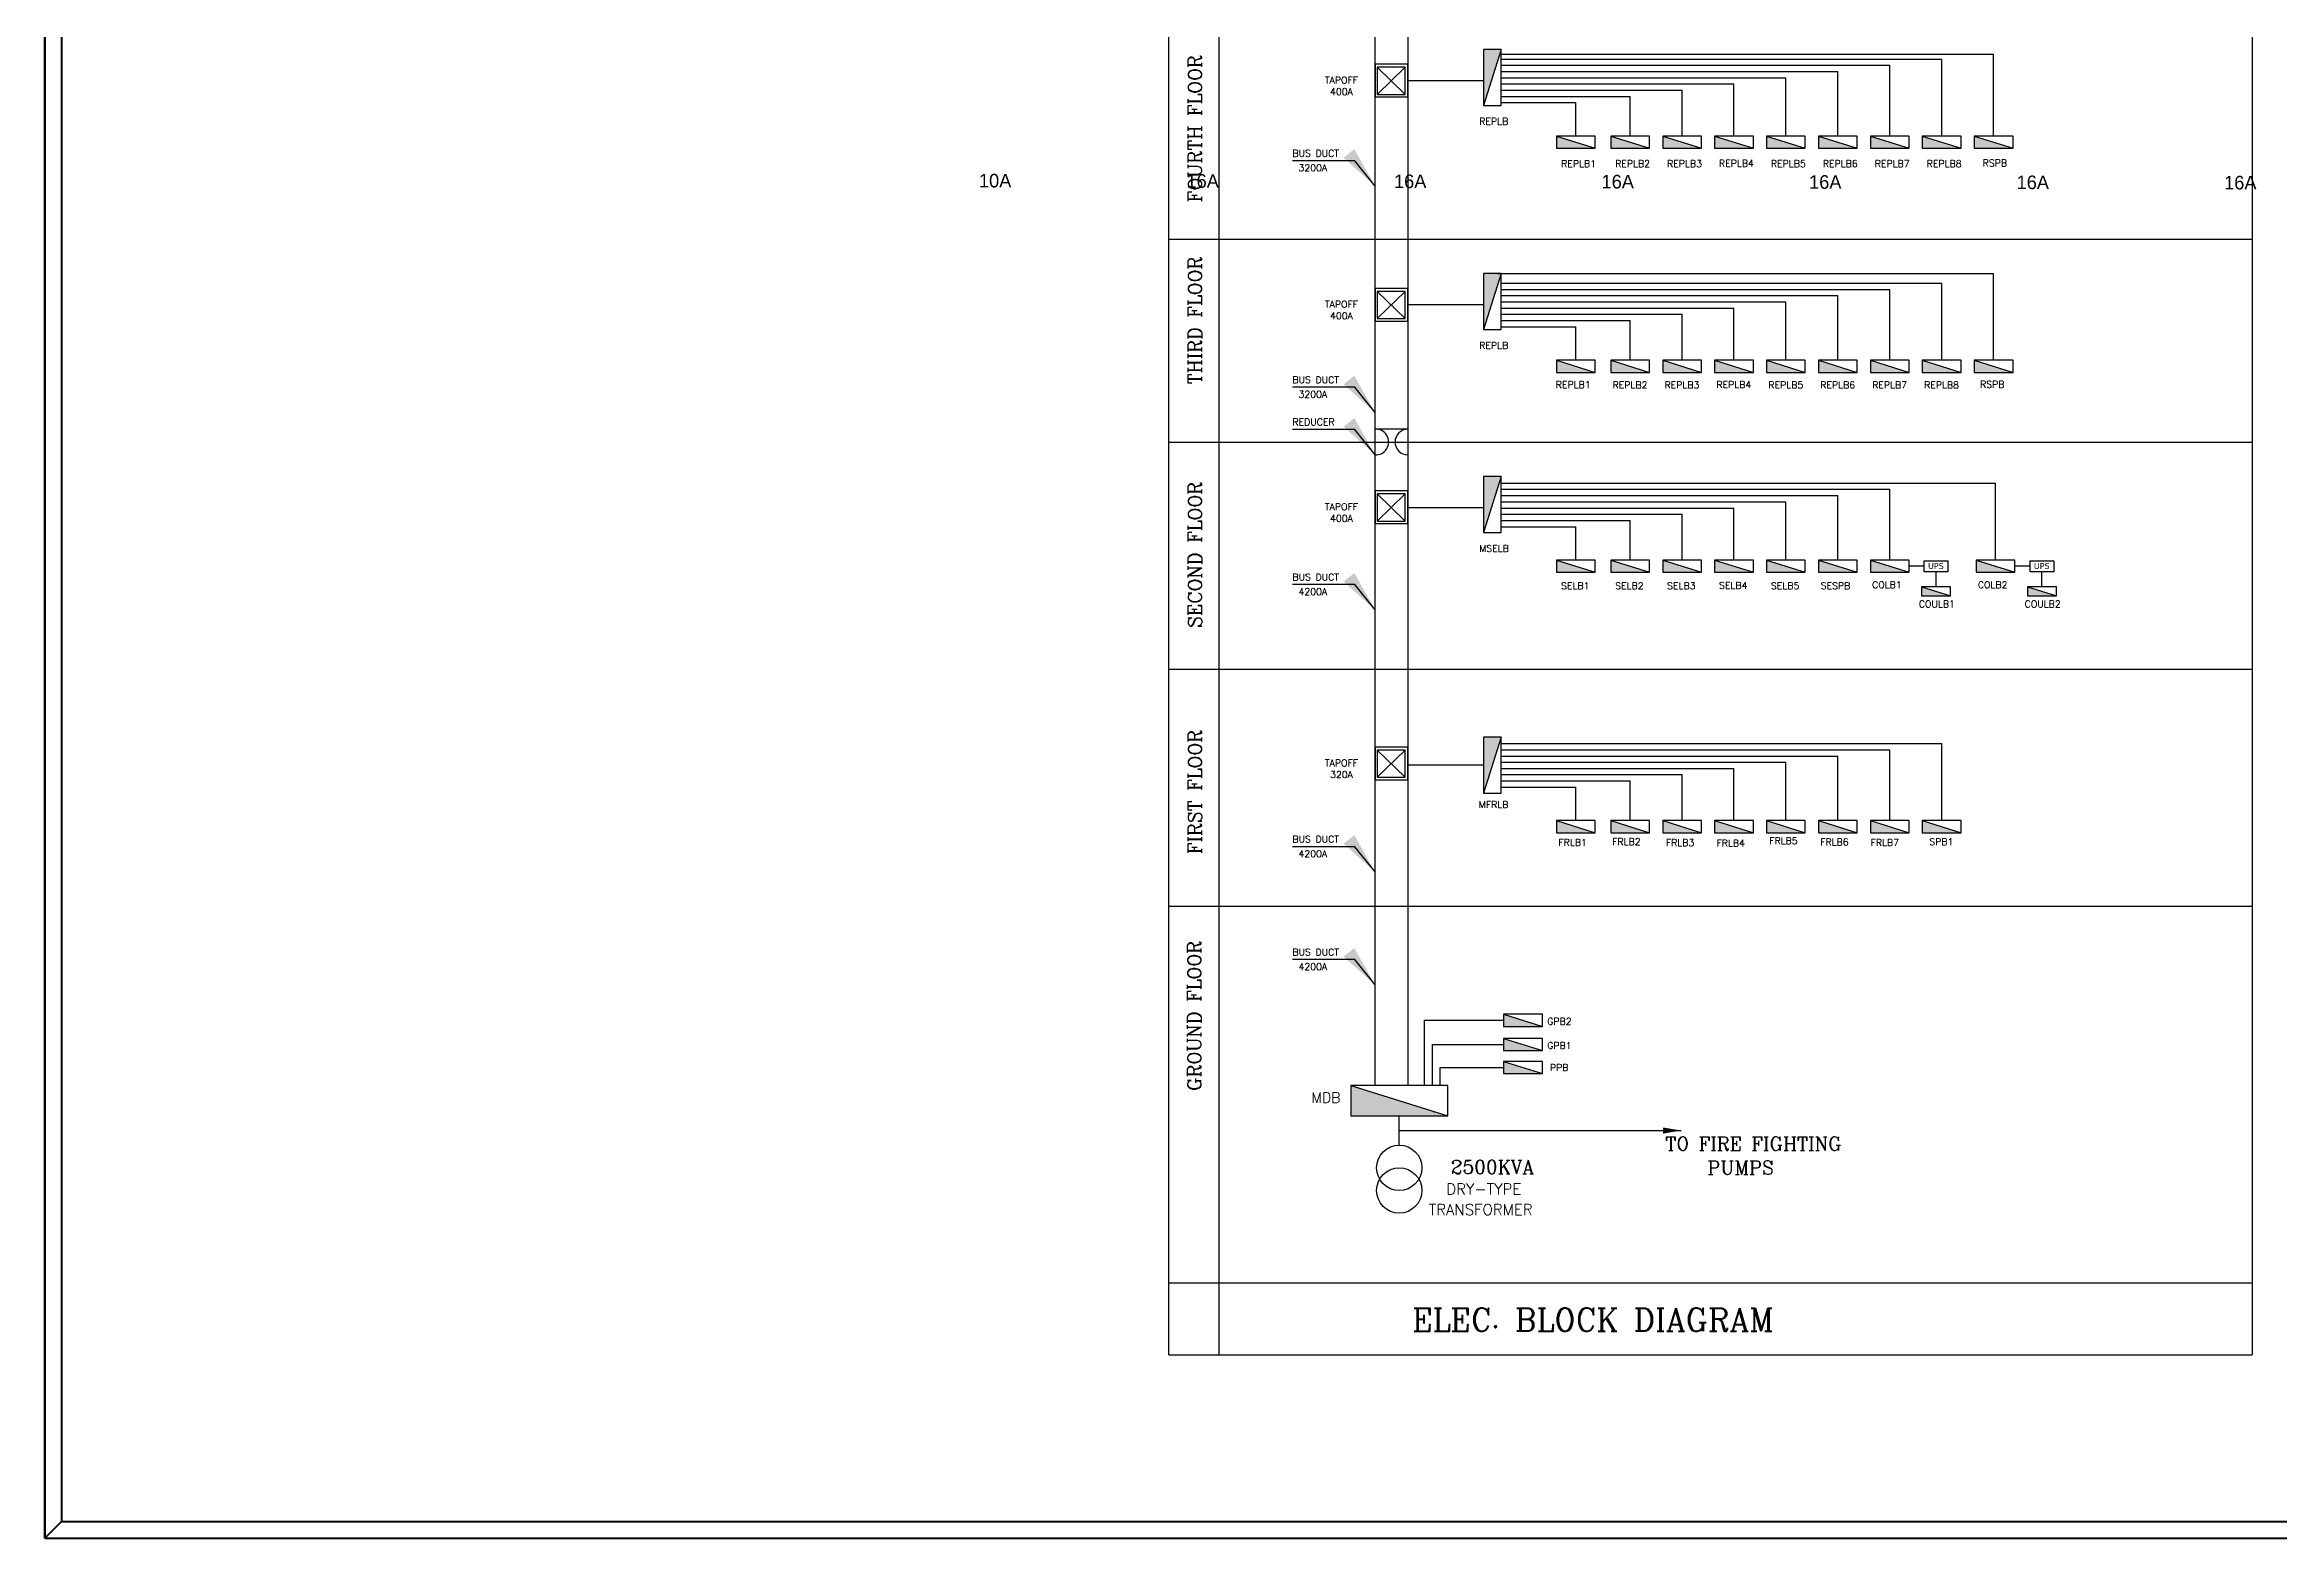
# Model space of a CAD drawing. Header units: millimetres. Extents: x -294 to -67, y -339 to 1001.
# Drawn here: x -293.3 to -239.8, y -33.6 to 2.2 of the extents above; entities that cross this region are included whole.
import ezdxf
from ezdxf.enums import TextEntityAlignment as Align

# ---------------------------------------------------------------- set-up
doc = ezdxf.new("R2010")
doc.units = ezdxf.units.MM
doc.header["$LTSCALE"] = 500
doc.header["$MEASUREMENT"] = 0
doc.linetypes.add('CONTINUA', pattern=[0])
for name, color, linetype in [('E-T25', 3, 'Continuous'), ('E-WIRING', 3, 'Continuous'), ('ET80', 3, 'Continuous'), ('WIER-HHD', 3, 'Continuous'), ('WIRRING', 3, 'Continuous')]:
    doc.layers.add(name, color=color, linetype=linetype)
doc.layers.add('UG-BORDER', color=20, linetype='Continuous', lineweight=80)
doc.styles.add('BASEERA notes', font='romans.shx', dxfattribs={"width": 0.75})
doc.styles.add('E80', font='romanc.shx')
doc.styles.add('STENCIL', font='stencil.shx')
doc.styles.add('WALEED', font='romanc.shx', dxfattribs={"height": 210})
doc.dimstyles.new('Baseera 1-100', dxfattribs={"dimtxt": 200, "dimasz": 1, "dimexe": 100, "dimexo": 100, "dimgap": 50, "dimtad": 1, "dimdec": 0, "dimzin": 0, "dimdsep": 46, "dimtxsty": 'BASEERA notes', "dimblk": 'DIM BULLET', "dimcen": 90, "dimse1": 1, "dimse2": 1, "dimclre": 251, "dimclrt": 4, "dimadec": 0, "dimazin": 0, "dimtfac": 1, "dimtdec": 0, "dimtofl": 0, "dimtmove": 1, "dimatfit": 3, "dimfxl": 1, "dimtolj": 1, "dimtzin": 0, "dimlwe": -1, "dimarcsym": 0})

# ---------------------------------------------------------------- blocks, each defined once
blk = doc.blocks.new('panel')
at = {"layer": 'WIRRING'}
h = blk.add_hatch(color=3, dxfattribs=at)
h.set_gradient(color1=(28, 238, 17), one_color=1, tint=1, name='INVCYLINDER')
h.paths.add_polyline_path([(305139, -535029), (312182, -535029), (312182, -532813)])
at = {"layer": 'WIRRING', "color": 7}
blk.add_line((312182, -532813), (305139, -535029), dxfattribs=at)
blk.add_lwpolyline([(305139, -532813), (312182, -532813), (312182, -535029), (305139, -535029)], close=True, dxfattribs=at)
blk = doc.blocks.new('TAPOFF')
at = {"layer": 'WIRRING', "color": 6, "linetype": 'CONTINUA'}
for p, q in [((0.23, 0.224), (-0.23, -0.224)), ((0.23, -0.224), (-0.23, 0.224))]:
    blk.add_line(p, q, dxfattribs=at)
for points in [[(0.276, 0.274), (-0.265, 0.274), (-0.265, -0.267), (0.276, -0.267)], [(0.23, 0.224), (-0.23, 0.224), (-0.23, -0.224), (0.23, -0.224)]]:
    blk.add_lwpolyline(points, close=True, dxfattribs=at)
blk = doc.blocks.new('DIM BULLET')
at = {"ltscale": 0.05}
h = blk.add_hatch(color=256, dxfattribs=at)
h.dxf.hatch_style = 1
h.paths.add_polyline_path([(-75, 0, 1), (75, 0, 1)])
blk.add_circle((0, 0), 75, dxfattribs=at)
blk = doc.blocks.new('UPS')
at = {"layer": 'WIRRING', "linetype": 'CONTINUA'}
blk.add_lwpolyline([(353.944, 503.663), (354.753, 503.663), (354.753, 503.288), (353.944, 503.288)], close=True, dxfattribs=at)
at = {"layer": 'WIRRING', "color": 7, "linetype": 'CONTINUA', "insert": (354.073, 503.582), "char_height": 0.2, "width": 0.83782, "attachment_point": 1}
blk.add_mtext('{\\fVerdana|b0|i0|c0|p34;UPS}', dxfattribs=at)

msp = doc.modelspace()

# ---------------------------------------------------------------- linework, layer by layer
at = {"layer": 'E-WIRING', "color": 6}
for p, q in [((-258.411, 1.975), (-246.611, 1.975)), ((-258.411, 1.858), (-247.855, 1.858)), ((-258.411, 1.709), (-249.099, 1.709)), ((-249.099, 0.013), (-249.099, 1.709)), ((-247.855, 0.013), (-247.855, 1.858)), ((-246.611, 0.013), (-246.611, 1.975)), ((-258.834, 1.336), (-260.645, 1.336)), ((-258.411, 1.559), (-250.343, 1.559)), ((-258.411, 1.41), (-251.587, 1.41)), ((-258.411, 1.261), (-252.831, 1.261)), ((-258.411, 1.112), (-254.075, 1.112)), ((-254.075, 0.013), (-254.075, 1.112)), ((-252.831, 0.013), (-252.831, 1.261)), ((-251.587, 0.013), (-251.587, 1.41)), ((-250.343, 0.013), (-250.343, 1.559)), ((-258.411, 0.963), (-255.319, 0.963)), ((-258.411, 0.814), (-256.62, 0.814)), ((-256.62, 0.013), (-256.62, 0.814)), ((-255.319, 0.013), (-255.319, 0.963)), ((-258.505, -3.281), (-246.611, -3.281)), ((-258.411, -3.511), (-247.855, -3.511)), ((-258.411, -3.66), (-249.099, -3.66)), ((-249.099, -5.356), (-249.099, -3.66)), ((-247.855, -5.356), (-247.855, -3.511)), ((-246.611, -5.356), (-246.611, -3.281)), ((-258.834, -4.033), (-260.645, -4.033)), ((-258.411, -3.809), (-250.343, -3.809)), ((-258.411, -3.959), (-251.587, -3.959)), ((-258.411, -4.108), (-252.831, -4.108)), ((-258.411, -4.257), (-254.075, -4.257)), ((-254.075, -5.356), (-254.075, -4.257)), ((-252.831, -5.356), (-252.831, -4.108)), ((-251.587, -5.356), (-251.587, -3.959)), ((-250.343, -5.356), (-250.343, -3.809)), ((-258.411, -4.406), (-255.319, -4.406)), ((-258.411, -4.555), (-256.62, -4.555)), ((-256.62, -5.356), (-256.62, -4.555)), ((-255.319, -5.356), (-255.319, -4.406)), ((-258.411, -8.301), (-246.563, -8.301)), ((-258.411, -8.45), (-249.099, -8.45)), ((-249.099, -10.146), (-249.099, -8.45)), ((-246.563, -10.146), (-246.563, -8.301)), ((-258.834, -8.896), (-260.645, -8.896)), ((-258.411, -8.599), (-250.343, -8.599)), ((-258.411, -8.748), (-251.587, -8.748)), ((-258.411, -8.898), (-252.831, -8.898)), ((-258.411, -9.047), (-254.075, -9.047)), ((-254.075, -10.146), (-254.075, -9.047)), ((-252.831, -10.146), (-252.831, -8.898)), ((-251.587, -10.146), (-251.587, -8.748)), ((-250.343, -10.146), (-250.343, -8.599)), ((-258.411, -9.196), (-255.319, -9.196)), ((-258.411, -9.345), (-256.62, -9.345)), ((-256.62, -10.146), (-256.62, -9.345)), ((-255.319, -10.146), (-255.319, -9.196)), ((-248.272, -10.292), (-248.634, -10.292)), ((-247.989, -10.785), (-247.989, -10.423)), ((-245.737, -10.292), (-246.099, -10.292)), ((-245.454, -10.785), (-245.454, -10.423)), ((-258.411, -14.54), (-247.855, -14.54)), ((-258.411, -14.689), (-249.099, -14.689)), ((-258.411, -14.839), (-250.343, -14.839)), ((-258.411, -14.988), (-251.587, -14.988)), ((-251.587, -16.385), (-251.587, -14.988)), ((-250.343, -16.385), (-250.343, -14.839)), ((-249.099, -16.385), (-249.099, -14.689)), ((-247.855, -16.385), (-247.855, -14.54)), ((-258.834, -15.062), (-260.645, -15.062)), ((-258.411, -15.137), (-252.831, -15.137)), ((-258.411, -15.286), (-254.075, -15.286)), ((-258.411, -15.435), (-255.319, -15.435)), ((-255.319, -16.385), (-255.319, -15.435)), ((-254.075, -16.385), (-254.075, -15.286)), ((-252.831, -16.385), (-252.831, -15.137)), ((-258.411, -15.584), (-256.62, -15.584)), ((-256.62, -16.385), (-256.62, -15.584)), ((-260.014, -23.378), (-260.014, -23.36))]:
    msp.add_line(p, q, dxfattribs=at)
at = {"layer": 'UG-BORDER'}
for p, q in [((-293.305, 33.12), (-293.305, -33.58)), ((-293.305, -33.58), (-293.305, 33.12)), ((-292.901, 32.716), (-292.901, -33.175)), ((-293.305, -33.58), (-292.901, -33.175)), ((-292.901, -33.175), (-197.71, -33.175)), ((-293.305, -33.58), (-197.305, -33.58))]:
    msp.add_line(p, q, dxfattribs=at)
at = {"layer": 'WIRRING', "color": 2}
for p, q in [((-266.369, -29.188), (-266.369, 30.158)), ((-265.169, -29.188), (-265.169, 30.158)), ((-240.42, 30.158), (-240.42, -29.188)), ((-266.369, -2.454), (-240.42, -2.454)), ((-266.369, -7.317), (-240.42, -7.317)), ((-266.369, -12.758), (-240.42, -12.758)), ((-266.369, -18.438), (-240.42, -18.438)), ((-266.369, -27.463), (-240.42, -27.463)), ((-266.369, -29.188), (-240.42, -29.188))]:
    msp.add_line(p, q, dxfattribs=at)
at = {"layer": 'WIRRING', "color": 4, "linetype": 'CONTINUA'}
msp.add_line((-260.645, -7.009), (-261.413, -7.009), dxfattribs=at)
at = {"layer": 'WIRRING', "color": 6, "linetype": 'CONTINUA'}
for p, q in [((-260.245, -21.171), (-258.351, -21.171)), ((-260.245, -22.731), (-260.245, -21.171)), ((-260.054, -21.751), (-258.351, -21.751)), ((-260.054, -22.731), (-260.054, -21.751)), ((-259.874, -22.731), (-259.874, -22.301)), ((-259.874, -22.301), (-258.351, -22.301))]:
    msp.add_line(p, q, dxfattribs=at)
at = {"layer": 'WIRRING', "color": 3}
for p, q in [((-260.851, -24.161), (-260.851, -23.462)), ((-260.851, -23.811), (-254.095, -23.811))]:
    msp.add_line(p, q, dxfattribs=at)
at = {"layer": 'WIRRING', "color": 6, "linetype": 'CONTINUA'}
msp.add_lwpolyline([(-260.645, -22.731), (-261.43, -22.731), (-261.43, 28.788), (-260.645, 28.788)], close=True, dxfattribs=at)
at = {"layer": 'WIRRING', "color": 3}
for centre in [(-260.851, -24.704), (-260.85, -25.247)]:
    msp.add_circle(centre, 0.543, dxfattribs=at)
at = {"layer": 'WIRRING', "color": 4, "linetype": 'CONTINUA'}
for centre, start, end in [((-261.413, -7.317), 266.7459, 93.2541), ((-260.645, -7.317), 90, 270)]:
    msp.add_arc(centre, 0.308, start, end, dxfattribs=at)
at = {"layer": 'WIRRING', "color": 3, "linetype": 'CONTINUA'}
msp.add_solid([(-254.534, -23.738), (-254.095, -23.811), (-254.534, -23.885)], dxfattribs=at)

# ---------------------------------------------------------------- block references
at = {"layer": 'WIRRING', "color": 6, "linetype": 'CONTINUA', "xscale": 1.45033768415702, "yscale": 1.45033768415702, "zscale": 1.45033768415702}
for p in [(-261.046, 1.336), (-261.046, -4.033), (-261.046, -8.885), (-261.046, -15.023)]:
    msp.add_blockref('TAPOFF', p, dxfattribs=at)
at = {"layer": 'WIRRING', "color": 3, "xscale": -0.0001905714285613, "yscale": 0.0001905714285613, "zscale": 0.0001905714285715, "rotation": 270}
for p in [(-156.872, -57.405), (-156.872, -62.774), (-156.872, -67.637), (-156.872, -73.884)]:
    msp.add_blockref('panel', p, dxfattribs=at)
at = {"layer": 'WIRRING', "color": 3}
for p, xscale, yscale, zscale in [((-215.898, 70.309), -0.0001319340659194, 0.000131934065962, 0.0001319340659341), ((-214.596, 70.309), -0.0001319340659194, 0.000131934065962, 0.0001319340659341), ((-213.352, 70.309), -0.0001319340659194, 0.000131934065962, 0.0001319340659341), ((-212.108, 70.309), -0.0001319340659194, 0.000131934065962, 0.0001319340659341), ((-210.864, 70.309), -0.0001319340659194, 0.000131934065962, 0.0001319340659341), ((-209.62, 70.309), -0.0001319340659194, 0.000131934065962, 0.0001319340659341), ((-208.376, 70.309), -0.0001319340659194, 0.000131934065962, 0.0001319340659341), ((-207.132, 70.309), -0.0001319340659194, 0.000131934065962, 0.0001319340659341), ((-205.888, 70.309), -0.0001319340659194, 0.000131934065962, 0.0001319340659341), ((-215.898, 64.94), -0.0001319340659194, 0.000131934065962, 0.0001319340659341), ((-214.596, 64.94), -0.0001319340659194, 0.000131934065962, 0.0001319340659341), ((-213.352, 64.94), -0.0001319340659194, 0.000131934065962, 0.0001319340659341), ((-212.108, 64.94), -0.0001319340659194, 0.000131934065962, 0.0001319340659341), ((-210.864, 64.94), -0.0001319340659194, 0.000131934065962, 0.0001319340659341), ((-209.62, 64.94), -0.0001319340659194, 0.000131934065962, 0.0001319340659341), ((-208.376, 64.94), -0.0001319340659194, 0.000131934065962, 0.0001319340659341), ((-207.132, 64.94), -0.0001319340659194, 0.000131934065962, 0.0001319340659341), ((-205.888, 64.94), -0.0001319340659194, 0.000131934065962, 0.0001319340659341), ((-215.898, 60.15), -0.0001319340659194, 0.000131934065962, 0.0001319340659341), ((-214.596, 60.15), -0.0001319340659194, 0.000131934065962, 0.0001319340659341), ((-213.352, 60.15), -0.0001319340659194, 0.000131934065962, 0.0001319340659341), ((-212.108, 60.15), -0.0001319340659194, 0.000131934065962, 0.0001319340659341), ((-210.864, 60.15), -0.0001319340659194, 0.000131934065962, 0.0001319340659341), ((-209.62, 60.15), -0.0001319340659194, 0.000131934065962, 0.0001319340659341), ((-208.376, 60.15), -0.0001319340659194, 0.000131934065962, 0.0001319340659341), ((-205.841, 60.15), -0.0001319340659194, 0.000131934065962, 0.0001319340659341), ((-217.447, 41.937), -9.89505494395e-05, 9.89505494715e-05, 9.89505494506e-05), ((-214.911, 41.937), -9.89505494395e-05, 9.89505494715e-05, 9.89505494506e-05), ((-215.898, 53.911), -0.0001319340659194, 0.000131934065962, 0.0001319340659341), ((-214.596, 53.911), -0.0001319340659194, 0.000131934065962, 0.0001319340659341), ((-213.352, 53.911), -0.0001319340659194, 0.000131934065962, 0.0001319340659341), ((-212.108, 53.911), -0.0001319340659194, 0.000131934065962, 0.0001319340659341), ((-210.864, 53.911), -0.0001319340659194, 0.000131934065962, 0.0001319340659341), ((-209.62, 53.911), -0.0001319340659194, 0.000131934065962, 0.0001319340659341), ((-208.376, 53.911), -0.0001319340659194, 0.000131934065962, 0.0001319340659341), ((-207.132, 53.911), -0.0001319340659194, 0.000131934065962, 0.0001319340659341), ((-217.163, 49.271), -0.0001319340659194, 0.000131934065962, 0.0001319340659341), ((-217.163, 48.692), -0.0001319340659194, 0.000131934065962, 0.0001319340659341), ((-217.163, 48.141), -0.0001319340659194, 0.000131934065962, 0.0001319340659341), ((-159.044, 153.009), -0.000329835164834, 0.0003298351648482, 0.0003298351648352)]:
    msp.add_blockref('panel', p, dxfattribs=dict(at, xscale=xscale, yscale=yscale, zscale=zscale))
at = {"layer": 'WIRRING', "linetype": 'CONTINUA', "xscale": 0.7, "yscale": 0.7, "zscale": 0.7}
for p in [(-496.033, -362.725), (-493.498, -362.725)]:
    msp.add_blockref('UPS', p, dxfattribs=at)

# ---------------------------------------------------------------- texts
at = {"layer": 'E-T25', "style": 'STENCIL'}
for s, p in [('10A', (-270.921, -1.219, 9437.801)), ('16A', (-265.949, -1.227, 9437.801)), ('16A', (-260.977, -1.235, 9437.801)), ('16A', (-256.005, -1.243, 9437.801)), ('16A', (-251.032, -1.251, 9437.801)), ('16A', (-246.06, -1.259, 9437.801)), ('16A', (-241.088, -1.267, 9437.801))]:
    msp.add_text(s, height=0.3261, dxfattribs=at).set_placement(p)
at = {"layer": 'ET80', "color": 3, "style": 'E80'}
for s, p in [('FOURTH FLOOR', (-265.583, 0.189)), ('THIRD FLOOR', (-265.583, -4.406)), ('SECOND FLOOR', (-265.583, -10.019)), ('FIRST FLOOR', (-265.583, -15.701)), ('GROUND FLOOR', (-265.6, -21.065))]:
    msp.add_text(s, height=0.32758, rotation=89.9999, dxfattribs=at).set_placement(p, align=Align.CENTER)
for s, height, p in [('TAPOFF', 0.1638, (-262.631, 1.27)), ('400A', 0.1638, (-262.508, 0.993)), ('REPLB', 0.1638, (-258.934, 0.282)), ('BUS DUCT', 0.1638, (-263.411, -0.482)), ('3200A', 0.1638, (-263.266, -0.831)), ('REPLB1', 0.1638, (-256.972, -0.733)), ('REPLB2', 0.1638, (-255.678, -0.73)), ('REPLB3', 0.1638, (-254.434, -0.73)), ('REPLB4', 0.1638, (-253.19, -0.722)), ('REPLB5', 0.1638, (-251.946, -0.73)), ('REPLB6', 0.1638, (-250.702, -0.73)), ('REPLB7', 0.1638, (-249.458, -0.73)), ('REPLB8', 0.1638, (-248.214, -0.73)), ('RSPB', 0.1638, (-246.872, -0.715)), ('TAPOFF', 0.1638, (-262.631, -4.098)), ('400A', 0.1638, (-262.508, -4.375)), ('REPLB', 0.1638, (-258.934, -5.086)), ('BUS DUCT', 0.1638, (-263.411, -5.909)), ('REPLB1', 0.1638, (-257.101, -6.026)), ('REPLB2', 0.1638, (-255.74, -6.031)), ('REPLB3', 0.1638, (-254.496, -6.031)), ('REPLB4', 0.1638, (-253.252, -6.023)), ('REPLB5', 0.1638, (-252.008, -6.031)), ('REPLB6', 0.1638, (-250.764, -6.031)), ('REPLB7', 0.1638, (-249.52, -6.031)), ('REPLB8', 0.1638, (-248.276, -6.031)), ('RSPB', 0.1638, (-246.935, -6.017)), ('3200A', 0.1638, (-263.266, -6.258)), ('REDUCER', 0.1638, (-263.411, -6.921)), ('TAPOFF', 0.1638, (-262.631, -8.95)), ('400A', 0.1638, (-262.508, -9.227)), ('MSELB', 0.1638, (-258.934, -9.949)), ('BUS DUCT', 0.1638, (-263.411, -10.636)), ('SELB1', 0.1638, (-256.974, -10.844)), ('SELB2', 0.1638, (-255.678, -10.844)), ('SELB3', 0.1638, (-254.434, -10.844)), ('SELB4', 0.1638, (-253.19, -10.836)), ('SELB5', 0.1638, (-251.946, -10.844)), ('SESPB', 0.1638, (-250.754, -10.843)), ('COLB1', 0.1638, (-249.523, -10.82)), ('COLB2', 0.1638, (-246.988, -10.82)), ('4200A', 0.1638, (-263.266, -10.985)), ('COULB1', 0.1638, (-248.402, -11.281)), ('COULB2', 0.1638, (-245.867, -11.281)), ('TAPOFF', 0.1638, (-262.631, -15.088)), ('320A', 0.1638, (-262.508, -15.365)), ('MFRLB', 0.1638, (-258.945, -16.083)), ('BUS DUCT', 0.1638, (-263.411, -16.914)), ('4200A', 0.1638, (-263.266, -17.263)), ('FRLB1', 0.1638, (-257.037, -16.992)), ('FRLB2', 0.1638, (-255.75, -16.974)), ('FRLB3', 0.1638, (-254.463, -16.995)), ('FRLB4', 0.1638, (-253.25, -17.008)), ('FRLB5', 0.1638, (-251.987, -16.953)), ('FRLB6', 0.1638, (-250.765, -16.98)), ('FRLB7', 0.1638, (-249.558, -16.993)), ('SPB1', 0.1638, (-248.151, -16.976)), ('BUS DUCT', 0.1638, (-263.411, -19.62)), ('4200A', 0.1638, (-263.266, -19.969)), ('GPB2', 0.1638, (-257.306, -21.278)), ('GPB1', 0.1638, (-257.306, -21.857)), ('PPB', 0.1638, (-257.241, -22.384)), ('MDB', 0.2457, (-262.955, -23.145)), ('TO FIRE FIGHTING', 0.32758, (-254.48, -24.29)), ('2500KVA', 0.3276, (-259.617, -24.846)), ('PUMPS', 0.3276, (-253.467, -24.865)), ('DRY-TYPE', 0.2621, (-259.724, -25.343)), ('TRANSFORMER', 0.26206, (-260.147, -25.836))]:
    msp.add_text(s, height=height, rotation=359.9999, dxfattribs=at).set_placement(p)
at = {"layer": 'WIER-HHD', "color": 7, "style": 'WALEED'}
msp.add_text('ELEC. BLOCK DIAGRAM', height=0.54774, rotation=359.9999, dxfattribs=at).set_placement((-260.543, -28.616))

# ---------------------------------------------------------------- leaders
at = {"layer": 'WIRRING', "color": 6, "linetype": 'CONTINUA'}
for points in [[(-261.43, -1.184), (-261.916, -0.58), (-263.408, -0.58)], [(-261.43, -6.611), (-261.916, -6.007), (-263.408, -6.007)], [(-261.43, -7.624), (-261.916, -7.02), (-263.408, -7.02)], [(-261.43, -11.338), (-261.916, -10.734), (-263.408, -10.734)], [(-261.43, -17.617), (-261.916, -17.012), (-263.408, -17.012)], [(-261.43, -20.322), (-261.916, -19.718), (-263.408, -19.718)]]:
    msp.add_leader(points, dimstyle='Baseera 1-100', override={"dimgap": 50, "dimtad": 0, "dimdec": 2, "dimaunit": 2, "dimadec": 4, "dimtdec": 2}, dxfattribs=at)

doc.saveas('drawing.dxf')
